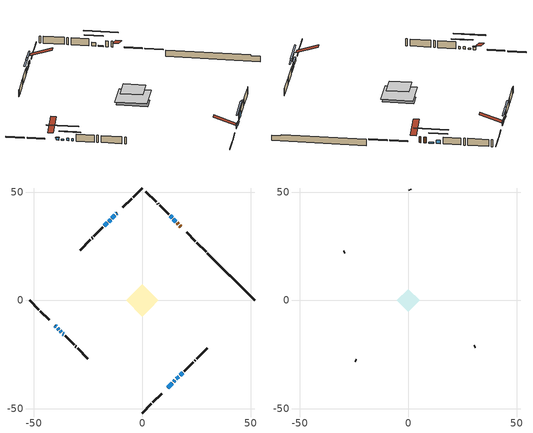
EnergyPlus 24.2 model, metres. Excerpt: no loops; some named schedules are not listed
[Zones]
conditioned space
 floor adiabatic (AdiabaticFloorConstruction): -7.49,0 0,7.49 7.49,0 0,-7.49 z0.51
 floor foundation (Slab1 construction): -5.46,1.94 -1.94,5.46 5.46,-1.94 1.94,-5.46 z-1.76
 wall outside (RimJoist1 construction): 0,-51.93 4.23,-47.7 / -51.93,0 -47.7,-4.23 / 0,51.93 -4.23,47.7 / 29.43,22.5 25.2,26.73 z0.51:0.81
 wall outside (RimJoist2 construction): 4.89,-47.04 8.98,-42.94 / -47.04,-4.89 -42.94,-8.98 / -4.89,47.04 -8.98,42.94 / 24.54,27.38 20.45,31.48 z0.51:0.81
 wall outside (AdiabaticWallConstruction 1): 17.77,34.15 17.38,34.55 / 16.72,35.2 16.14,35.79 z0.51:2.54
 wall outside (AdiabaticWallConstruction): -11.65,40.27 -11.98,39.95 / 13.75,38.18 12.88,39.04 z0.51:1.73; 11.65,-40.27 13.85,-38.08 z0.51:1.5; -40.27,-11.65 -39.71,-12.21 / -37.86,-14.06 -37.31,-14.62 / -36.65,-15.27 -36.29,-15.64 z0.51:1.33; 15.48,36.44 14.4,37.52 z0.51:0.84; 14.5,-37.43 15.04,-36.89 / -39.06,-12.87 -38.52,-13.41 z0.51:0.87; -12.63,39.29 -13.97,37.96 / -16.14,35.79 -17.47,34.46 z0.51:2.06; -14.62,37.31 -15.49,36.44 z0.51:1.1; 15.7,-36.23 16.77,-35.15 z0.51:2.64; 17.43,-34.5 18.65,-33.27 z0.51:2.47
 wall outside (Wall1 construction): 19.31,-32.62 23.48,-28.45 / -35.63,-16.29 -31.47,-20.46 / -18.13,33.8 -22.29,29.63 / 12.23,39.7 8.06,43.87 z0.51:2.95
 wall outside (Wall2 construction): 24.13,-27.79 24.44,-27.48 / -30.81,-21.12 -30.5,-21.43 / -22.95,28.98 -23.26,28.67 / 7.4,44.52 7.09,44.83 z0.51:2.95
 wall outside (Wall3 construction): 25.1,-26.83 29.89,-22.03 / -29.84,-22.08 -25.05,-26.88 / -23.92,28.01 -28.71,23.22 / 6.44,45.49 1.64,50.28 z0.51:2.95
 wall foundation (FoundationWall1 construction): 30.09,21.84,-1.76 30.09,21.84,0.51 49.74,2.18,0.51 49.74,2.18,0.17 51.93,0,0.17 51.93,0,-1.76
 window (WindowConstruction 10): -11.66,40.27 -11.98,39.95 z0.51:1.73
 window (WindowConstruction 8): 11.66,-40.27 13.84,-38.08 z0.51:1.5
 window (WindowConstruction 9): -40.27,-11.66 -39.72,-12.21 z0.51:1.32
 window (WindowConstruction 11): 15.48,36.45 14.4,37.52 z0.51:0.84
 window (WindowConstruction 12): 14.5,-37.42 15.04,-36.89 z0.51:0.87
 window (WindowConstruction 13): -39.06,-12.87 -38.52,-13.41 z0.51:0.87
 window (WindowConstruction): 13.75,38.18 12.88,39.04 z0.51:1.73
 window (WindowConstruction 1): -12.64,39.29 -13.97,37.96 z0.51:2.06
 window (WindowConstruction 2): -14.62,37.3 -15.48,36.44 z0.51:1.1
 window (WindowConstruction 3): 15.7,-36.23 16.77,-35.15 z0.51:2.64
 window (WindowConstruction 4): 17.43,-34.5 18.65,-33.27 z0.51:2.47
 window (WindowConstruction 5): -37.86,-14.06 -37.31,-14.62 z0.51:1.32
 window (WindowConstruction 6): -36.65,-15.28 -36.29,-15.64 z0.51:1.32
 window (WindowConstruction 7): -16.14,35.79 -17.47,34.46 z0.51:2.06
 door (Door): 17.77,34.15 17.38,34.55 z0.51:2.54
 door (Door 1): 16.72,35.2 16.14,35.79 z0.51:2.54
 ceiling adiabatic (AdiabaticFloorConstruction): 0,-7.49 7.49,0 0,7.49 -7.49,0 z0.51
attic - vented
 floor to conditioned space (Floor1 construction Reversed): -5.3,0 0,5.3 5.3,0 0,-5.3 z2.95
 wall outside (Wall4 construction): 30.55,-21.38 30.88,-21.05 / -24.39,-27.53 -24.06,-27.86 / -29.37,22.56 -29.7,22.23 / 0.99,50.94 0.66,51.27 z0.51:2.95
 roof outside (Roof1 construction): 11,-40.93,2.95 5.84,-35.77,5.38 4.48,-37.13,5.38 9.64,-42.29,2.95; -40.93,-11,2.95 -35.77,-5.84,5.38 -37.13,-4.48,5.38 -42.29,-9.64,2.95; -11,40.93,2.95 -5.84,35.77,5.38 -4.48,37.13,5.38 -9.64,42.29,2.95; 18.43,33.5,2.95 13.27,28.34,5.38 14.63,26.98,5.38 19.79,32.14,2.95
shading: 13.99,-37.94 11.51,-40.41 11.8,-40.7 14.28,-38.23 z1.7; -39.57,-12.35 -40.41,-11.51 -40.7,-11.8 -39.86,-12.64 z1.52; 10.92,41.01 18.97,32.96 19.26,33.25 11.21,41.3 z5.77; 18.52,-33.4 11.02,-40.91 11.31,-41.2 18.82,-33.69 z5.8; -35.04,-16.89 -42.54,-9.38 -42.83,-9.67 -35.33,-17.18 z5.8; 11.13,40.8 15.5,36.43 15.79,36.72 11.42,41.09 z4.21; -15.72,36.21 -10.88,41.05 -11.17,41.34 -16.01,36.5 z4.54; -15.63,36.3 -14.48,37.45 -14.77,37.74 -15.92,36.59 z1.3; 18.53,-33.4 13.94,-37.98 14.23,-38.28 18.82,-33.69 z5.12; 20.41,-31.52 15.68,-36.25 15.97,-36.54 20.7,-31.81 z4.95; -35.55,-16.37 -39.62,-12.31 -39.91,-12.6 -35.84,-16.66 z3.8; -34.54,-17.39 -38.4,-13.52 -38.7,-13.81 -34.83,-17.68 z3.8; -19.22,32.7 -14.39,37.54 -14.68,37.83 -19.52,32.99 z4.54
[Building]
Building 1: Terrain=Suburbs
[Site:Location]
Erieau AUT_ON: Latitude {deg}=42.25; Longitude {deg}=-81.9; Time Zone {hr}=-5; Elevation {m}=178; Keep Site Location Information=Yes
[Site:GroundTemperature:Shallow]
5.2292, 3.30147, 3.1471, 4.0619, 7.73432, 11.3896, 14.5586, 16.5661, 16.7366, 15.1039, 12.0157, 8.47254
[Site:WaterMainsTemperature]
Calculation Method=Schedule; Temperature Schedule=mains temperature schedule
[Material] Roughness=Rough; Thermal Absorptance=0.9
Name | Thickness {m} | Conductivity {W/m-K} | Density {kg/m3} | Specific Heat {J/kg-K} | Solar Absorptance | Visible Absorptance
asphalt or fiberglass shingles | 0.00635 | 0.162714 | 1121.4 | 1465.45 | 0.4 | 0.4
ceiling loosefill ins | 0.0846667 | 0.0480833 | 16.02 | 1046.75 | 0.7 | 0.7
ceiling stud and cavity | 0.1397 | 0.672331 | 65.682 | 1177.47 | 0.7 | 0.7
concrete 4.0 in. | 0.1016 | 1.803125 | 2242.8 | 837.4 | 0.7 | 0.7
concrete 8.0 in. | 0.2032 | 1.803125 | 2242.8 | 837.4 | 0.7 | 0.7
door material | 0.04445 | 0.053851 | 512.64 | 1214.23 | 0.7 | 0.7
exterior vertical ins | 0.0457286 | 0.029427 | 32.04 | 1214.23 | 0.7 | 0.7
floor covering | 0.0127 | 0.0433444 | 54.468 | 1339.84 | 0.6 | 0.6
floor rigid ins; wall rigid ins | 0.512978 | 0.029427 | 32.04 | 1214.23 | 0.7 | 0.7
floor stud and cavity | 0.1397 | 1.75129 | 37.0049 | 1207.88 | 0.7 | 0.7
furniture material conditioned space 1 | 0.1524 | 0.115458 | 640.8 | 1214.23 | 0.6 | 0.6
gypsum board | 0.0127 | 0.160291 | 801 | 837.4 | 0.6 | 0.6
gypsum board 1 | 0.0127 | 0.160291 | 801 | 837.4 | 0.7 | 0.7
osb sheathing 0.5 in. | 0.0127 | 0.115458 | 512.64 | 1214.23 | 0.7 | 0.7
osb sheathing 0.75 in. | 0.01905 | 0.115458 | 512.64 | 1214.23 | 0.7 | 0.7
osb sheathing 2.0 in. | 0.0508 | 0.115458 | 512.64 | 1214.23 | 0.7 | 0.7
rim joist rigid ins | 0.051816 | 0.029427 | 32.04 | 1214.23 | 0.7 | 0.7
rim joist stud and cavity | 0.0508 | 0.0296634 | 125.044 | 1163.47 | 0.6 | 0.6
rim joist stud and cavity 1 | 0.0508 | 0.0352871 | 125.044 | 1163.47 | 0.6 | 0.6
slab rigid ins | 0.00025908 | 0.029427 | 32.04 | 1214.23 | 0.7 | 0.7
wall stud and cavity | 0.1397 | 0.0823866 | 139.0536 | 1170.24 | 0.7 | 0.7
wall stud and cavity 1 | 0.1397 | 0.135854 | 139.0536 | 1170.24 | 0.7 | 0.7
wall stud and cavity 2 | 0.1397 | 0.0945631 | 139.0536 | 1170.24 | 0.7 | 0.7
wall stud and cavity 3 | 0.0889 | 6.1454 | 50.32683 | 1063.81 | 0.6 | 0.6
wall stud and cavity 4 | 0.0889 | 0.380278 | 52.3479 | 1209.89 | 0.7 | 0.7
wall stud and cavity 5 | 0.0889 | 0.391764 | 83.0341 | 1211.67 | 0.7 | 0.7
wood siding | 0.0254 | 0.102417 | 544.68 | 1172.36 | 0.4 | 0.4
wood siding 1 | 0.00254 | 0.102417 | 544.68 | 1172.36 | 0.4 | 0.4
wood siding 2; wood siding 3; wood siding 4 | 0.0254 | 0.102417 | 544.68 | 1172.36 | 0.7 | 0.7
[WindowMaterial:SimpleGlazingSystem]
Name | U-Factor {W/m2-K} | Solar Heat Gain Coefficient
WindowMaterial | 2.438701 | 0.62
WindowMaterial 1 | 2.38135 | 0.65
WindowMaterial 10 | 2.72714 | 0.49
WindowMaterial 11 | 2.70443 | 0.5
WindowMaterial 2 | 2.54602 | 0.58
WindowMaterial 3 | 2.98152 | 0.58
WindowMaterial 4 | 2.37 | 0.65
WindowMaterial 5 | 2.96619 | 0.62
WindowMaterial 6 | 3.00026 | 0.58
WindowMaterial 7 | 2.44211 | 0.62
WindowMaterial 8 | 2.53579 | 0.58
WindowMaterial 9 | 2.56248 | 0.57
[Construction]
AdiabaticFloorConstruction: floor stud and cavity, floor rigid ins, osb sheathing 0.75 in., floor covering
AdiabaticWallConstruction: wood siding 3, wall rigid ins, wall stud and cavity 4, gypsum board
AdiabaticWallConstruction 1: wood siding 4, wall rigid ins, wall stud and cavity 4, gypsum board
Door; Door 1: door material
Floor1 construction Reversed: gypsum board, ceiling stud and cavity, ceiling loosefill ins
FoundationWall1 construction: concrete 8.0 in., gypsum board 1
furniture construction conditioned space 1: furniture material conditioned space 1
PartitionWallConstruction: gypsum board, wall stud and cavity 5, gypsum board
RimJoist1 construction: wood siding 2, osb sheathing 2.0 in., rim joist stud and cavity
RimJoist2 construction: wood siding 2, rim joist rigid ins, osb sheathing 2.0 in., rim joist stud and cavity 1
Roof1 construction: asphalt or fiberglass shingles
Slab1 construction: slab rigid ins, concrete 4.0 in.
Wall1 construction: wood siding, osb sheathing 0.5 in., wall stud and cavity, gypsum board
Wall2 construction: wood siding, osb sheathing 0.5 in., wall stud and cavity 1, gypsum board
Wall3 construction: wood siding, osb sheathing 0.5 in., wall stud and cavity 2, gypsum board
Wall4 construction: wood siding 1, wall stud and cavity 3
WindowConstruction: WindowMaterial
WindowConstruction 1; WindowConstruction 7: WindowMaterial 1
WindowConstruction 10: WindowMaterial 9
WindowConstruction 11: WindowMaterial 10
WindowConstruction 12; WindowConstruction 13: WindowMaterial 11
WindowConstruction 2: WindowMaterial 2
WindowConstruction 3: WindowMaterial 3
WindowConstruction 4: WindowMaterial 4
WindowConstruction 5: WindowMaterial 5
WindowConstruction 6: WindowMaterial 6
WindowConstruction 8: WindowMaterial 7
WindowConstruction 9: WindowMaterial 8
[Zone] Multiplier=1; Part of Total Floor Area=Yes
Name | Volume {m3}
attic - vented | 22.134
conditioned space | 408.3
[Space]
Name | Zone | Volume {m3}
attic - vented 1 | attic - vented | 22.134
conditioned space 1 | conditioned space | 408.3
[ZoneInfiltration:EffectiveLeakageArea]
infil attic - vented 1: Zone or Space=attic - vented 1; Schedule=Always On Discrete; Effective Air Leakage Area {cm2}=2691.84; Stack Coefficient=0.000338632; Wind Coefficient=1.24332e-05
[ZoneMixing]
whole house fan mix: Zone or Space=attic - vented; Schedule=Always On Continuous; Design Flow Rate Calculation Method=Flow/Zone; Design Flow Rate {m3/s}=0; Source Zone or Space=conditioned space
[SurfaceProperty:ExposedFoundationPerimeter]
Slab1: Exposed Perimeter Calculation Method=TotalExposedPerimeter; Total Exposed Perimeter {m}=30.888
[InternalMass] Zone or ZoneList=conditioned space; Space or SpaceList=conditioned space 1
Name | Construction | Surface Area {m2}
furniture mass conditioned space 1 | furniture construction conditioned space 1 | 65.72
partition wall mass | PartitionWallConstruction | 164.3
[Lights]
interior lighting: Zone or ZoneList or Space or SpaceList=conditioned space 1; Schedule=interior lighting schedule; Design Level Calculation Method=LightingLevel; Lighting Level {W}=343.2; Return Air Fraction=0; Fraction Radiant=0.6; Fraction Visible=0.2; Fraction Replaceable=1
[People]
occupants: Zone or ZoneList or Space or SpaceList=conditioned space 1; Number of People Schedule=occupants schedule; Number of People Calculation Method=People; Number of People=3; Fraction Radiant=0.314171; Sensible Heat Fraction=0.56303; Activity Level Schedule=occupants activity schedule; Carbon Dioxide Generation Rate {m3/s-W}=0; Enable ASHRAE 55 Comfort Warnings=No; Mean Radiant Temperature Calculation Type=EnclosureAveraged
[ElectricEquipment] Zone or ZoneList or Space or SpaceList=conditioned space 1; Design Level Calculation Method=EquipmentLevel
Name | Schedule | Design Level {W} | Fraction Latent | Fraction Radiant | Fraction Lost
clothes dryer | clothes dryer schedule | 140.772 | 0.015 | 0.081 | 0.85
clothes washer | clothes washer schedule | 32.1985 | 0.03 | 0.162 | 0.7
cooking range | cooking range schedule | 215.147 | 0.08 | 0.432 | 0.2
dishwasher | dishwasher schedule | 66.8632 | 0.3 | 0.18 | 0.4
fridge | fridge schedule | 72.9452 | 0 | 0.6 | 0
mech vent bath fan 0 | mech vent bath fan 0 schedule | 50.2 | 0 | 0 | 1
mech vent bath fan 1 | mech vent bath fan 1 schedule | 50.2 | 0 | 0 | 1
mech vent house fan | mech vent house fan schedule | 0 | 0 | 0 | 1
mech vent house fan cfis | mech vent house fan cfis schedule | 0 | 0 | 0 | 0
mech vent range fan 0 | mech vent range fan 0 schedule | 57 | 0 | 0 | 1
misc plug loads | misc plug loads schedule | 494.7 | 0.045 | 0.513 | 0.1
whole house fan | Always On Discrete | 0 | 0 | 0 | 1
[OtherEquipment] Zone or ZoneList or Space or SpaceList=conditioned space 1; Design Level Calculation Method=EquipmentLevel
Name | Fuel Type | Schedule | Design Level {W} | Fraction Latent | Fraction Radiant | Fraction Lost
clothes dryer 1 | Electricity | clothes dryer schedule | 0 | 0.015 | 0.081 | 0.85
cooking range 1 | Electricity | cooking range schedule | 0 | 0.08 | 0.432 | 0.2
general water use latent | None | general water use schedule | 62.594 | 1 | 0 | 0
general water use sensible | None | general water use schedule | -61.6891 | 0 | 0.6 | 0
mech vent house fan latent load | None | Always On Discrete | 0 | 1 | 0 | 0
mech vent house fan sensible load | None | Always On Discrete | 0 | 0 | 0 | 0
water heater energy adjustment1 | NaturalGas | Always On Discrete | 0.01 | 0 | 0 | 1
[ZoneInfiltration:DesignFlowRate] Zone or ZoneList or Space or SpaceList=conditioned space 1; Schedule=Always On Discrete; Design Flow Rate Calculation Method=Flow/Zone; Design Flow Rate {m3/s}=0
infil flow; natural vent flow; whole house fan flow
[Foundation:Kiva]
Foundation Kiva 1: Initial Indoor Air Temperature {C}=18; Wall Height Above Grade {m}=0.509991; Wall Depth Below Slab {m}=0.2032; Custom Block Material Name 1=exterior vertical ins; Custom Block Depth 1 {m}=2.269998; Custom Block X Position 1 {m}=0.2159; Custom Block Z Position 1 {m}=0
[Foundation:Kiva:Settings]
Soil Conductivity {W/m-K}=0.849921; Soil Density {kg/m3}=1842.3; Soil Specific Heat {J/kg-K}=418.7; Ground Solar Absorptivity=0.9; Ground Thermal Absorptivity=0.9; Ground Surface Roughness {m}=0.03; Far-Field Width {m}=40; Deep-Ground Boundary Condition=ZeroFlux; Deep-Ground Depth {m}=40; Minimum Cell Dimension {m}=0.2; Maximum Cell Growth Coefficient=3; Simulation Timestep=Timestep
[Exterior:Lights]
exterior lighting: Schedule=exterior lighting schedule; Design Level {W}=75.6
[Schedule:Constant]
Name | Hourly Value
Always On Continuous; mech vent house fan schedule; mech vent house fan cfis schedule; Always On Discrete | 1
occupants activity schedule | 117.228
fridge schedule | 0
[Schedule:Week:Daily]
interior lighting schedule Week Rule - Jan1-Jan27: interior lighting schedule day, interior lighting schedule day, interior lighting schedule day, interior lighting schedule day, interior lighting schedule day, interior lighting schedule day, interior lighting schedule day, interior lighting schedule default day, interior lighting schedule default day, interior lighting schedule default day, interior lighting schedule default day, interior lighting schedule default day
interior lighting schedule Week Rule - Jan28-Feb3: interior lighting schedule day, interior lighting schedule day, interior lighting schedule day, interior lighting schedule day, interior lighting schedule day 1, interior lighting schedule day 1, interior lighting schedule day 1, interior lighting schedule default day, interior lighting schedule default day, interior lighting schedule default day, interior lighting schedule default day, interior lighting schedule default day
interior lighting schedule Week Rule - Feb4-Feb24: interior lighting schedule day 1, interior lighting schedule day 1, interior lighting schedule day 1, interior lighting schedule day 1, interior lighting schedule day 1, interior lighting schedule day 1, interior lighting schedule day 1, interior lighting schedule default day, interior lighting schedule default day, interior lighting schedule default day, interior lighting schedule default day, interior lighting schedule default day
interior lighting schedule Week Rule - Feb25-Mar3: interior lighting schedule day 1, interior lighting schedule day 1, interior lighting schedule day 1, interior lighting schedule day 1, interior lighting schedule day 2, interior lighting schedule day 2, interior lighting schedule day 2, interior lighting schedule default day, interior lighting schedule default day, interior lighting schedule default day, interior lighting schedule default day, interior lighting schedule default day
interior lighting schedule Week Rule - Mar4-Mar31: interior lighting schedule day 2, interior lighting schedule day 2, interior lighting schedule day 2, interior lighting schedule day 2, interior lighting schedule day 2, interior lighting schedule day 2, interior lighting schedule day 2, interior lighting schedule default day, interior lighting schedule default day, interior lighting schedule default day, interior lighting schedule default day, interior lighting schedule default day
interior lighting schedule Week Rule - Apr1-Apr28: interior lighting schedule day 3, interior lighting schedule day 3, interior lighting schedule day 3, interior lighting schedule day 3, interior lighting schedule day 3, interior lighting schedule day 3, interior lighting schedule day 3, interior lighting schedule default day, interior lighting schedule default day, interior lighting schedule default day, interior lighting schedule default day, interior lighting schedule default day
interior lighting schedule Week Rule - Apr29-May5: interior lighting schedule day 3, interior lighting schedule day 3, interior lighting schedule day 4, interior lighting schedule day 4, interior lighting schedule day 4, interior lighting schedule day 4, interior lighting schedule day 4, interior lighting schedule default day, interior lighting schedule default day, interior lighting schedule default day, interior lighting schedule default day, interior lighting schedule default day
interior lighting schedule Week Rule - May6-May26: interior lighting schedule day 4, interior lighting schedule day 4, interior lighting schedule day 4, interior lighting schedule day 4, interior lighting schedule day 4, interior lighting schedule day 4, interior lighting schedule day 4, interior lighting schedule default day, interior lighting schedule default day, interior lighting schedule default day, interior lighting schedule default day, interior lighting schedule default day
interior lighting schedule Week Rule - May27-Jun2: interior lighting schedule day 4, interior lighting schedule day 4, interior lighting schedule day 4, interior lighting schedule day 4, interior lighting schedule day 4, interior lighting schedule day 5, interior lighting schedule day 5, interior lighting schedule default day, interior lighting schedule default day, interior lighting schedule default day, interior lighting schedule default day, interior lighting schedule default day
interior lighting schedule Week Rule - Jun3-Jun30: interior lighting schedule day 5, interior lighting schedule day 5, interior lighting schedule day 5, interior lighting schedule day 5, interior lighting schedule day 5, interior lighting schedule day 5, interior lighting schedule day 5, interior lighting schedule default day, interior lighting schedule default day, interior lighting schedule default day, interior lighting schedule default day, interior lighting schedule default day
interior lighting schedule Week Rule - Jul1-Jul28: interior lighting schedule day 6, interior lighting schedule day 6, interior lighting schedule day 6, interior lighting schedule day 6, interior lighting schedule day 6, interior lighting schedule day 6, interior lighting schedule day 6, interior lighting schedule default day, interior lighting schedule default day, interior lighting schedule default day, interior lighting schedule default day, interior lighting schedule default day
interior lighting schedule Week Rule - Jul29-Aug4: interior lighting schedule day 6, interior lighting schedule day 6, interior lighting schedule day 6, interior lighting schedule day 7, interior lighting schedule day 7, interior lighting schedule day 7, interior lighting schedule day 7, interior lighting schedule default day, interior lighting schedule default day, interior lighting schedule default day, interior lighting schedule default day, interior lighting schedule default day
interior lighting schedule Week Rule - Aug5-Aug25: interior lighting schedule day 7, interior lighting schedule day 7, interior lighting schedule day 7, interior lighting schedule day 7, interior lighting schedule day 7, interior lighting schedule day 7, interior lighting schedule day 7, interior lighting schedule default day, interior lighting schedule default day, interior lighting schedule default day, interior lighting schedule default day, interior lighting schedule default day
interior lighting schedule Week Rule - Aug26-Sep1: interior lighting schedule day 7, interior lighting schedule day 7, interior lighting schedule day 7, interior lighting schedule day 7, interior lighting schedule day 7, interior lighting schedule day 7, interior lighting schedule day 8, interior lighting schedule default day, interior lighting schedule default day, interior lighting schedule default day, interior lighting schedule default day, interior lighting schedule default day
interior lighting schedule Week Rule - Sep2-Sep29: interior lighting schedule day 8, interior lighting schedule day 8, interior lighting schedule day 8, interior lighting schedule day 8, interior lighting schedule day 8, interior lighting schedule day 8, interior lighting schedule day 8, interior lighting schedule default day, interior lighting schedule default day, interior lighting schedule default day, interior lighting schedule default day, interior lighting schedule default day
interior lighting schedule Week Rule - Sep30-Oct6: interior lighting schedule day 8, interior lighting schedule day 9, interior lighting schedule day 9, interior lighting schedule day 9, interior lighting schedule day 9, interior lighting schedule day 9, interior lighting schedule day 9, interior lighting schedule default day, interior lighting schedule default day, interior lighting schedule default day, interior lighting schedule default day, interior lighting schedule default day
interior lighting schedule Week Rule - Oct7-Oct27: interior lighting schedule day 9, interior lighting schedule day 9, interior lighting schedule day 9, interior lighting schedule day 9, interior lighting schedule day 9, interior lighting schedule day 9, interior lighting schedule day 9, interior lighting schedule default day, interior lighting schedule default day, interior lighting schedule default day, interior lighting schedule default day, interior lighting schedule default day
interior lighting schedule Week Rule - Oct28-Nov3: interior lighting schedule day 9, interior lighting schedule day 9, interior lighting schedule day 9, interior lighting schedule day 9, interior lighting schedule day 10, interior lighting schedule day 10, interior lighting schedule day 10, interior lighting schedule default day, interior lighting schedule default day, interior lighting schedule default day, interior lighting schedule default day, interior lighting schedule default day
interior lighting schedule Week Rule - Nov4-Nov24: interior lighting schedule day 10, interior lighting schedule day 10, interior lighting schedule day 10, interior lighting schedule day 10, interior lighting schedule day 10, interior lighting schedule day 10, interior lighting schedule day 10, interior lighting schedule default day, interior lighting schedule default day, interior lighting schedule default day, interior lighting schedule default day, interior lighting schedule default day
interior lighting schedule Week Rule - Nov25-Dec1: interior lighting schedule day 10, interior lighting schedule day 10, interior lighting schedule day 10, interior lighting schedule day 10, interior lighting schedule day 10, interior lighting schedule day 10, interior lighting schedule day 11, interior lighting schedule default day, interior lighting schedule default day, interior lighting schedule default day, interior lighting schedule default day, interior lighting schedule default day
interior lighting schedule Week Rule - Dec2-Dec31: interior lighting schedule day 11, interior lighting schedule day 11, interior lighting schedule day 11, interior lighting schedule day 11, interior lighting schedule day 11, interior lighting schedule day 11, interior lighting schedule day 11, interior lighting schedule default day, interior lighting schedule default day, interior lighting schedule default day, interior lighting schedule default day, interior lighting schedule default day
occupants schedule Week Rule - Jan1-Dec31: occupants schedule day, occupants schedule day, occupants schedule day, occupants schedule day, occupants schedule day, occupants schedule day, occupants schedule day, occupants schedule default day, occupants schedule default day, occupants schedule default day, occupants schedule default day, occupants schedule default day
clothes dryer schedule Week Rule - Jan1-Dec31: clothes dryer schedule day, clothes dryer schedule day, clothes dryer schedule day, clothes dryer schedule day, clothes dryer schedule day, clothes dryer schedule day, clothes dryer schedule day, clothes dryer schedule default day, clothes dryer schedule default day, clothes dryer schedule default day, clothes dryer schedule default day, clothes dryer schedule default day
clothes washer schedule Week Rule - Jan1-Dec31: clothes washer schedule day, clothes washer schedule day, clothes washer schedule day, clothes washer schedule day, clothes washer schedule day, clothes washer schedule day, clothes washer schedule day, clothes washer schedule default day, clothes washer schedule default day, clothes washer schedule default day, clothes washer schedule default day, clothes washer schedule default day
cooking range schedule Week Rule - Jan1-Dec31: cooking range schedule day, cooking range schedule day, cooking range schedule day, cooking range schedule day, cooking range schedule day, cooking range schedule day, cooking range schedule day, cooking range schedule default day, cooking range schedule default day, cooking range schedule default day, cooking range schedule default day, cooking range schedule default day
dishwasher schedule Week Rule - Jan1-Dec31: dishwasher schedule day, dishwasher schedule day, dishwasher schedule day, dishwasher schedule day, dishwasher schedule day, dishwasher schedule day, dishwasher schedule day, dishwasher schedule default day, dishwasher schedule default day, dishwasher schedule default day, dishwasher schedule default day, dishwasher schedule default day
mech vent bath fan 0 schedule Week Rule - Jan1-Dec31: mech vent bath fan 0 schedule day, mech vent bath fan 0 schedule day, mech vent bath fan 0 schedule day, mech vent bath fan 0 schedule day, mech vent bath fan 0 schedule day, mech vent bath fan 0 schedule day, mech vent bath fan 0 schedule day, mech vent bath fan 0 schedule default day, mech vent bath fan 0 schedule default day, mech vent bath fan 0 schedule default day, mech vent bath fan 0 schedule default day, mech vent bath fan 0 schedule default day
mech vent bath fan 1 schedule Week Rule - Jan1-Dec31: mech vent bath fan 1 schedule day, mech vent bath fan 1 schedule day, mech vent bath fan 1 schedule day, mech vent bath fan 1 schedule day, mech vent bath fan 1 schedule day, mech vent bath fan 1 schedule day, mech vent bath fan 1 schedule day, mech vent bath fan 1 schedule default day, mech vent bath fan 1 schedule default day, mech vent bath fan 1 schedule default day, mech vent bath fan 1 schedule default day, mech vent bath fan 1 schedule default day
mech vent range fan 0 schedule Week Rule - Jan1-Dec31: mech vent range fan 0 schedule day, mech vent range fan 0 schedule day, mech vent range fan 0 schedule day, mech vent range fan 0 schedule day, mech vent range fan 0 schedule day, mech vent range fan 0 schedule day, mech vent range fan 0 schedule day, mech vent range fan 0 schedule default day, mech vent range fan 0 schedule default day, mech vent range fan 0 schedule default day, mech vent range fan 0 schedule default day, mech vent range fan 0 schedule default day
misc plug loads schedule Week Rule - Jan1-Dec31: misc plug loads schedule day, misc plug loads schedule day, misc plug loads schedule day, misc plug loads schedule day, misc plug loads schedule day, misc plug loads schedule day, misc plug loads schedule day, misc plug loads schedule default day, misc plug loads schedule default day, misc plug loads schedule default day, misc plug loads schedule default day, misc plug loads schedule default day
general water use schedule Week Rule - Jan1-Dec31: general water use schedule day, general water use schedule day, general water use schedule day, general water use schedule day, general water use schedule day, general water use schedule day, general water use schedule day, general water use schedule default day, general water use schedule default day, general water use schedule default day, general water use schedule default day, general water use schedule default day
exterior lighting schedule Week Rule - Jan1-Jan27: exterior lighting schedule day, exterior lighting schedule day, exterior lighting schedule day, exterior lighting schedule day, exterior lighting schedule day, exterior lighting schedule day, exterior lighting schedule day, exterior lighting schedule default day, exterior lighting schedule default day, exterior lighting schedule default day, exterior lighting schedule default day, exterior lighting schedule default day
exterior lighting schedule Week Rule - Jan28-Feb3: exterior lighting schedule day, exterior lighting schedule day, exterior lighting schedule day, exterior lighting schedule day, exterior lighting schedule day 1, exterior lighting schedule day 1, exterior lighting schedule day 1, exterior lighting schedule default day, exterior lighting schedule default day, exterior lighting schedule default day, exterior lighting schedule default day, exterior lighting schedule default day
exterior lighting schedule Week Rule - Feb4-Feb24: exterior lighting schedule day 1, exterior lighting schedule day 1, exterior lighting schedule day 1, exterior lighting schedule day 1, exterior lighting schedule day 1, exterior lighting schedule day 1, exterior lighting schedule day 1, exterior lighting schedule default day, exterior lighting schedule default day, exterior lighting schedule default day, exterior lighting schedule default day, exterior lighting schedule default day
exterior lighting schedule Week Rule - Feb25-Mar3: exterior lighting schedule day 1, exterior lighting schedule day 1, exterior lighting schedule day 1, exterior lighting schedule day 1, exterior lighting schedule day 2, exterior lighting schedule day 2, exterior lighting schedule day 2, exterior lighting schedule default day, exterior lighting schedule default day, exterior lighting schedule default day, exterior lighting schedule default day, exterior lighting schedule default day
exterior lighting schedule Week Rule - Mar4-Mar31: exterior lighting schedule day 2, exterior lighting schedule day 2, exterior lighting schedule day 2, exterior lighting schedule day 2, exterior lighting schedule day 2, exterior lighting schedule day 2, exterior lighting schedule day 2, exterior lighting schedule default day, exterior lighting schedule default day, exterior lighting schedule default day, exterior lighting schedule default day, exterior lighting schedule default day
exterior lighting schedule Week Rule - Apr1-Apr28: exterior lighting schedule day 3, exterior lighting schedule day 3, exterior lighting schedule day 3, exterior lighting schedule day 3, exterior lighting schedule day 3, exterior lighting schedule day 3, exterior lighting schedule day 3, exterior lighting schedule default day, exterior lighting schedule default day, exterior lighting schedule default day, exterior lighting schedule default day, exterior lighting schedule default day
exterior lighting schedule Week Rule - Apr29-May5: exterior lighting schedule day 3, exterior lighting schedule day 3, exterior lighting schedule day 4, exterior lighting schedule day 4, exterior lighting schedule day 4, exterior lighting schedule day 4, exterior lighting schedule day 4, exterior lighting schedule default day, exterior lighting schedule default day, exterior lighting schedule default day, exterior lighting schedule default day, exterior lighting schedule default day
exterior lighting schedule Week Rule - May6-May26: exterior lighting schedule day 4, exterior lighting schedule day 4, exterior lighting schedule day 4, exterior lighting schedule day 4, exterior lighting schedule day 4, exterior lighting schedule day 4, exterior lighting schedule day 4, exterior lighting schedule default day, exterior lighting schedule default day, exterior lighting schedule default day, exterior lighting schedule default day, exterior lighting schedule default day
exterior lighting schedule Week Rule - May27-Jun2: exterior lighting schedule day 4, exterior lighting schedule day 4, exterior lighting schedule day 4, exterior lighting schedule day 4, exterior lighting schedule day 4, exterior lighting schedule day 5, exterior lighting schedule day 5, exterior lighting schedule default day, exterior lighting schedule default day, exterior lighting schedule default day, exterior lighting schedule default day, exterior lighting schedule default day
exterior lighting schedule Week Rule - Jun3-Jun30: exterior lighting schedule day 5, exterior lighting schedule day 5, exterior lighting schedule day 5, exterior lighting schedule day 5, exterior lighting schedule day 5, exterior lighting schedule day 5, exterior lighting schedule day 5, exterior lighting schedule default day, exterior lighting schedule default day, exterior lighting schedule default day, exterior lighting schedule default day, exterior lighting schedule default day
exterior lighting schedule Week Rule - Jul1-Jul28: exterior lighting schedule day 6, exterior lighting schedule day 6, exterior lighting schedule day 6, exterior lighting schedule day 6, exterior lighting schedule day 6, exterior lighting schedule day 6, exterior lighting schedule day 6, exterior lighting schedule default day, exterior lighting schedule default day, exterior lighting schedule default day, exterior lighting schedule default day, exterior lighting schedule default day
exterior lighting schedule Week Rule - Jul29-Aug4: exterior lighting schedule day 6, exterior lighting schedule day 6, exterior lighting schedule day 6, exterior lighting schedule day 7, exterior lighting schedule day 7, exterior lighting schedule day 7, exterior lighting schedule day 7, exterior lighting schedule default day, exterior lighting schedule default day, exterior lighting schedule default day, exterior lighting schedule default day, exterior lighting schedule default day
exterior lighting schedule Week Rule - Aug5-Aug25: exterior lighting schedule day 7, exterior lighting schedule day 7, exterior lighting schedule day 7, exterior lighting schedule day 7, exterior lighting schedule day 7, exterior lighting schedule day 7, exterior lighting schedule day 7, exterior lighting schedule default day, exterior lighting schedule default day, exterior lighting schedule default day, exterior lighting schedule default day, exterior lighting schedule default day
exterior lighting schedule Week Rule - Aug26-Sep1: exterior lighting schedule day 7, exterior lighting schedule day 7, exterior lighting schedule day 7, exterior lighting schedule day 7, exterior lighting schedule day 7, exterior lighting schedule day 7, exterior lighting schedule day 8, exterior lighting schedule default day, exterior lighting schedule default day, exterior lighting schedule default day, exterior lighting schedule default day, exterior lighting schedule default day
[Schedule:Year]
interior lighting schedule: interior lighting schedule Week Rule - Jan1-Jan27, 1, 1, 1, 27, interior lighting schedule Week Rule - Jan28-Feb3, 1, 28, 2, 3, interior lighting schedule Week Rule - Feb4-Feb24, 2, 4, 2, 24, interior lighting schedule Week Rule - Feb25-Mar3, 2, 25, 3, 3, interior lighting schedule Week Rule - Mar4-Mar31, 3, 4, 3, 31, interior lighting schedule Week Rule - Apr1-Apr28, 4, 1, 4, 28, interior lighting schedule Week Rule - Apr29-May5, 4, 29, 5, 5, interior lighting schedule Week Rule - May6-May26, 5, 6, 5, 26, interior lighting schedule Week Rule - May27-Jun2, 5, 27, 6, 2, interior lighting schedule Week Rule - Jun3-Jun30, 6, 3, 6, 30, interior lighting schedule Week Rule - Jul1-Jul28, 7, 1, 7, 28, interior lighting schedule Week Rule - Jul29-Aug4, 7, 29, 8, 4, interior lighting schedule Week Rule - Aug5-Aug25, 8, 5, 8, 25, interior lighting schedule Week Rule - Aug26-Sep1, 8, 26, 9, 1, interior lighting schedule Week Rule - Sep2-Sep29, 9, 2, 9, 29, interior lighting schedule Week Rule - Sep30-Oct6, 9, 30, 10, 6, interior lighting schedule Week Rule - Oct7-Oct27, 10, 7, 10, 27, interior lighting schedule Week Rule - Oct28-Nov3, 10, 28, 11, 3, interior lighting schedule Week Rule - Nov4-Nov24, 11, 4, 11, 24, interior lighting schedule Week Rule - Nov25-Dec1, 11, 25, 12, 1, interior lighting schedule Week Rule - Dec2-Dec31, 12, 2, 12, 31
occupants schedule: occupants schedule Week Rule - Jan1-Dec31, 1, 1, 12, 31
clothes dryer schedule: clothes dryer schedule Week Rule - Jan1-Dec31, 1, 1, 12, 31
clothes washer schedule: clothes washer schedule Week Rule - Jan1-Dec31, 1, 1, 12, 31
cooking range schedule: cooking range schedule Week Rule - Jan1-Dec31, 1, 1, 12, 31
dishwasher schedule: dishwasher schedule Week Rule - Jan1-Dec31, 1, 1, 12, 31
mech vent bath fan 0 schedule: mech vent bath fan 0 schedule Week Rule - Jan1-Dec31, 1, 1, 12, 31
mech vent bath fan 1 schedule: mech vent bath fan 1 schedule Week Rule - Jan1-Dec31, 1, 1, 12, 31
mech vent range fan 0 schedule: mech vent range fan 0 schedule Week Rule - Jan1-Dec31, 1, 1, 12, 31
misc plug loads schedule: misc plug loads schedule Week Rule - Jan1-Dec31, 1, 1, 12, 31
general water use schedule: general water use schedule Week Rule - Jan1-Dec31, 1, 1, 12, 31
exterior lighting schedule: exterior lighting schedule Week Rule - Jan1-Jan27, 1, 1, 1, 27, exterior lighting schedule Week Rule - Jan28-Feb3, 1, 28, 2, 3, exterior lighting schedule Week Rule - Feb4-Feb24, 2, 4, 2, 24, exterior lighting schedule Week Rule - Feb25-Mar3, 2, 25, 3, 3, exterior lighting schedule Week Rule - Mar4-Mar31, 3, 4, 3, 31, exterior lighting schedule Week Rule - Apr1-Apr28, 4, 1, 4, 28, exterior lighting schedule Week Rule - Apr29-May5, 4, 29, 5, 5, exterior lighting schedule Week Rule - May6-May26, 5, 6, 5, 26, exterior lighting schedule Week Rule - May27-Jun2, 5, 27, 6, 2, exterior lighting schedule Week Rule - Jun3-Jun30, 6, 3, 6, 30, exterior lighting schedule Week Rule - Jul1-Jul28, 7, 1, 7, 28, exterior lighting schedule Week Rule - Jul29-Aug4, 7, 29, 8, 4, exterior lighting schedule Week Rule - Aug5-Aug25, 8, 5, 8, 25, exterior lighting schedule Week Rule - Aug26-Sep1, 8, 26, 9, 1, exterior lighting schedule Week Rule - Sep2-Sep29, 9, 2, 9, 29, exterior lighting schedule Week Rule - Sep30-Oct6, 9, 30, 10, 6, exterior lighting schedule Week Rule - Oct7-Oct27, 10, 7, 10, 27, exterior lighting schedule Week Rule - Oct28-Nov3, 10, 28, 11, 3, exterior lighting schedule Week Rule - Nov4-Nov24, 11, 4, 11, 24, exterior lighting schedule Week Rule - Nov25-Dec1, 11, 25, 12, 1, exterior lighting schedule Week Rule - Dec2-Dec31, 12, 2, 12, 31
[Schedule:Compact]
mains temperature schedule: Through: 01/01, For: AllDays, Until: 24:00, 8.89333, Through: 01/02, For: AllDays, Until: 24:00, 8.82722, Through: 01/03, For: AllDays, Until: 24:00, 8.76167, Through: 01/04, For: AllDays, Until: 24:00, 8.69778, Through: 01/05, For: AllDays, Until: 24:00, 8.635, Through: 01/06, For: AllDays, Until: 24:00, 8.57333, Through: 01/07, For: AllDays, Until: 24:00, 8.51333, Through: 01/08, For: AllDays, Until: 24:00, 8.455, Through: 01/09, For: AllDays, Until: 24:00, 8.39778, Through: 01/10, For: AllDays, Until: 24:00, 8.34167, Through: 01/11, For: AllDays, Until: 24:00, 8.28722, Through: 01/12, For: AllDays, Until: 24:00, 8.23444, Through: 01/13, For: AllDays, Until: 24:00, 8.18278, Through: 01/14, For: AllDays, Until: 24:00, 8.13222, Through: 01/15, For: AllDays, Until: 24:00, 8.08389, Through: 01/16, For: AllDays, Until: 24:00, 8.03667, Through: 01/17, For: AllDays, Until: 24:00, 7.99111, Through: 01/18, For: AllDays, Until: 24:00, 7.94667, Through: 01/19, For: AllDays, Until: 24:00, 7.90389, Through: 01/20, For: AllDays, Until: 24:00, 7.86278, Through: 01/21, For: AllDays, Until: 24:00, 7.82333, Through: 01/22, For: AllDays, Until: 24:00, 7.78556, Through: 01/23, For: AllDays, Until: 24:00, 7.74889, Through: 01/24, For: AllDays, Until: 24:00, 7.71444, Through: 01/25, For: AllDays, Until: 24:00, 7.68111, Through: 01/26, For: AllDays, Until: 24:00, 7.64944, Through: 01/27, For: AllDays, Until: 24:00, 7.61944, Through: 01/28, For: AllDays, Until: 24:00, 7.59111, Through: 01/29, For: AllDays, Until: 24:00, 7.56444, Through: 01/30, For: AllDays, Until: 24:00, 7.53944, Through: 01/31, For: AllDays, Until: 24:00, 7.51611, Through: 02/01, For: AllDays, Until: 24:00, 7.49444, Through: 02/02, For: AllDays, Until: 24:00, 7.47389, Through: 02/03, For: AllDays, Until: 24:00, 7.45556, Through: 02/04, For: AllDays, Until: 24:00, 7.43889, Through: 02/05, For: AllDays, Until: 24:00, 7.42389, Through: 02/06, For: AllDays, Until: 24:00, 7.41056, Through: 02/07, For: AllDays, Until: 24:00, 7.39889, Through: 02/08, For: AllDays, Until: 24:00, 7.38833, Through: 02/09, For: AllDays, Until: 24:00, 7.38, Through: 02/10, For: AllDays, Until: 24:00, 7.37389, Through: 02/11, For: AllDays, Until: 24:00, 7.36889, Through: 02/12, For: AllDays, Until: 24:00, 7.36556, Through: 02/13, For: AllDays, Until: 24:00, 7.36389, Through: 02/14, For: AllDays, Until: 24:00, 7.36389, Through: 02/15, For: AllDays, Until: 24:00, 7.36611, Through: 02/16, For: AllDays, Until: 24:00, 7.36944, Through: 02/17, For: AllDays, Until: 24:00, 7.375, Through: 02/18, For: AllDays, Until: 24:00, 7.38167, Through: 02/19, For: AllDays, Until: 24:00, 7.39056, Through: 02/20, For: AllDays, Until: 24:00, 7.40056, Through: 02/21, For: AllDays, Until: 24:00, 7.41278, Through: 02/22, For: AllDays, Until: 24:00, 7.42667, Through: 02/23, For: AllDays, Until: 24:00, 7.44222, Through: 02/24, For: AllDays, Until: 24:00, 7.45889, Through: 02/25, For: AllDays, Until: 24:00, 7.47778, Through: 02/26, For: AllDays, Until: 24:00, 7.49833, Through: 02/27, For: AllDays, Until: 24:00, 7.52056, Through: 02/28, For: AllDays, Until: 24:00, 7.54444, Through: 03/01, For: AllDays, Until: 24:00, 7.56944, Through: 03/02, For: AllDays, Until: 24:00, 7.59667, Through: 03/03, For: AllDays, Until: 24:00, 7.62556, Through: 03/04, For: AllDays, Until: 24:00, 7.65556, Through: 03/05, For: AllDays, Until: 24:00, 7.68778, Through: 03/06, For: AllDays, Until: 24:00, 7.72111, Through: 03/07, For: AllDays, Until: 24:00, 7.75611, Through: 03/08, For: AllDays, Until: 24:00, 7.79278, Through: 03/09, For: AllDays, Until: 24:00, 7.83111, Through: 03/10, For: AllDays, Until: 24:00, 7.87111, Through: 03/11, For: AllDays, Until: 24:00, 7.91222, Through: 03/12, For: AllDays, Until: 24:00, 7.95556, Through: 03/13, For: AllDays, Until: 24:00, 8, Through: 03/14, For: AllDays, Until: 24:00, 8.04556, Through: 03/15, For: AllDays, Until: 24:00, 8.09333, Through: 03/16, For: AllDays, Until: 24:00, 8.14222, Through: 03/17, For: AllDays, Until: 24:00, 8.19278, Through: 03/18, For: AllDays, Until: 24:00, 8.24444, Through: 03/19, For: AllDays, Until: 24:00, 8.29778, Through: 03/20, For: AllDays, Until: 24:00, 8.35278, Through: 03/21, For: AllDays, Until: 24:00, 8.40889, Through: 03/22, For: AllDays, Until: 24:00, 8.46611, Through: 03/23, For: AllDays, Until: 24:00, 8.52556, Through: 03/24, For: AllDays, Until: 24:00, 8.58556, Through: 03/25, For: AllDays, Until: 24:00, 8.64722, Through: 03/26, For: AllDays, Until: 24:00, 8.71, Through: 03/27, For: AllDays, Until: 24:00, 8.77444, Through: 03/28, For: AllDays, Until: 24:00, 8.84, Through: 03/29, For: AllDays, Until: 24:00, 8.90667, Through: 03/30, For: AllDays, Until: 24:00, 8.975, Through: 03/31, For: AllDays, Until: 24:00, 9.04389, Through: 04/01, For: AllDays, Until: 24:00, 9.11444, Through: 04/02, For: AllDays, Until: 24:00, 9.18611, Through: 04/03, For: AllDays, Until: 24:00, 9.25889, Through: 04/04, For: AllDays, Until: 24:00, 9.33278, Through: 04/05, For: AllDays, Until: 24:00, 9.40833, Through: 04/06, For: AllDays, Until: 24:00, 9.48444, Through: 04/07, For: AllDays, Until: 24:00, 9.56167, Through: 04/08, For: AllDays, Until: 24:00, 9.64, Through: 04/09, For: AllDays, Until: 24:00, 9.71889, Through: 04/10, For: AllDays, Until: 24:00, 9.79944, Through: 04/11, For: AllDays, Until: 24:00, 9.88056, Through: 04/12, For: AllDays, Until: 24:00, 9.96333, Through: 04/13, For: AllDays, Until: 24:00, 10.0461, Through: 04/14, For: AllDays, Until: 24:00, 10.1306, Through: 04/15, For: AllDays, Until: 24:00, 10.2156, Through: 04/16, For: AllDays, Until: 24:00, 10.3011, Through: 04/17, For: AllDays, Until: 24:00, 10.3878, Through: 04/18, For: AllDays, Until: 24:00, 10.4756, Through: 04/19, For: AllDays, Until: 24:00, 10.5639, Through: 04/20, For: AllDays, Until: 24:00, 10.6528, Through: 04/21, For: AllDays, Until: 24:00, 10.7422, Through: 04/22, For: AllDays, Until: 24:00, 10.8328, Through: 04/23, For: AllDays, Until: 24:00, 10.9239, Through: 04/24, For: AllDays, Until: 24:00, 11.0156, Through: 04/25, For: AllDays, Until: 24:00, 11.1083, Through: 04/26, For: AllDays, Until: 24:00, 11.2011, Through: 04/27, For: AllDays, Until: 24:00, 11.295, Through: 04/28, For: AllDays, Until: 24:00, 11.3889, Through: 04/29, For: AllDays, Until: 24:00, 11.4833, Through: 04/30, For: AllDays, Until: 24:00, 11.5783, Through: 05/01, For: AllDays, Until: 24:00, 11.6739, Through: 05/02, For: AllDays, Until: 24:00, 11.77, Through: 05/03, For: AllDays, Until: 24:00, 11.8661, Through: 05/04, For: AllDays, Until: 24:00, 11.9633, Through: 05/05, For: AllDays, Until: 24:00, 12.06, Through: 05/06, For: AllDays, Until: 24:00, 12.1578, Through: 05/07, For: AllDays, Until: 24:00, 12.255, Through: 05/08, For: AllDays, Until: 24:00, 12.3533, Through: 05/09, For: AllDays, Until: 24:00, 12.4511, Through: 05/10, For: AllDays, Until: 24:00, 12.5494, Through: 05/11, For: AllDays, Until: 24:00, 12.6483, Through: 05/12, For: AllDays, Until: 24:00, 12.7467, Through: 05/13, For: AllDays, Until: 24:00, 12.8456, Through: 05/14, For: AllDays, Until: 24:00, 12.9444, Through: 05/15, For: AllDays, Until: 24:00, 13.0433, Through: 05/16, For: AllDays, Until: 24:00, 13.1422, Through: 05/17, For: AllDays, Until: 24:00, 13.2411, Through: 05/18, For: AllDays, Until: 24:00, 13.34, Through: 05/19, For: AllDays, Until: 24:00, 13.4383, Through: 05/20, For: AllDays, Until: 24:00, 13.5372, Through: 05/21, For: AllDays, Until: 24:00, 13.6356, Through: 05/22, For: AllDays, Until: 24:00, 13.7339, Through: 05/23, For: AllDays, Until: 24:00, 13.8322, Through: 05/24, For: AllDays, Until: 24:00, 13.9306, Through: 05/25, For: AllDays, Until: 24:00, 14.0283, Through: 05/26, For: AllDays, Until: 24:00, 14.1256, Through: 05/27, For: AllDays, Until: 24:00, 14.2228, Through: 05/28, For: AllDays, Until: 24:00, 14.3194, Through: 05/29, For: AllDays, Until: 24:00, 14.4161, Through: 05/30, For: AllDays, Until: 24:00, 14.5122, Through: 05/31, For: AllDays, Until: 24:00, 14.6078, Through: 06/01, For: AllDays, Until: 24:00, 14.7033, Through: 06/02, For: AllDays, Until: 24:00, 14.7978, Through: 06/03, For: AllDays, Until: 24:00, 14.8922, Through: 06/04, For: AllDays, Until: 24:00, 14.9861, Through: 06/05, For: AllDays, Until: 24:00, 15.0789, Through: 06/06, For: AllDays, Until: 24:00, 15.1717, Through: 06/07, For: AllDays, Until: 24:00, 15.2639, Through: 06/08, For: AllDays, Until: 24:00, 15.355, Through: 06/09, For: AllDays, Until: 24:00, 15.4456, Through: 06/10, For: AllDays, Until: 24:00, 15.5356, Through: 06/11, For: AllDays, Until: 24:00, 15.625, Through: 06/12, For: AllDays, Until: 24:00, 15.7139, Through: 06/13, For: AllDays, Until: 24:00, 15.8017, Through: 06/14, For: AllDays, Until: 24:00, 15.8883, Through: 06/15, For: AllDays, Until: 24:00, 15.9744, Through: 06/16, For: AllDays, Until: 24:00, 16.06, Through: 06/17, For: AllDays, Until: 24:00, 16.1444, Through: 06/18, For: AllDays, Until: 24:00, 16.2278, Through: 06/19, For: AllDays, Until: 24:00, 16.3106, Through: 06/20, For: AllDays, Until: 24:00, 16.3922, Through: 06/21, For: AllDays, Until: 24:00, 16.4728, Through: 06/22, For: AllDays, Until: 24:00, 16.5522, Through: 06/23, For: AllDays, Until: 24:00, 16.6311, Through: 06/24, For: AllDays, Until: 24:00, 16.7089, Through: 06/25, For: AllDays, Until: 24:00, 16.7856, Through: 06/26, For: AllDays, Until: 24:00, 16.8606, Through: 06/27, For: AllDays, Until: 24:00, 16.935, Through: 06/28, For: AllDays, Until: 24:00, 17.0083, Through: 06/29, For: AllDays, Until: 24:00, 17.0806, Through: 06/30, For: AllDays, Until: 24:00, 17.1511, Through: 07/01, For: AllDays, Until: 24:00, 17.2211, Through: 07/02, For: AllDays, Until: 24:00, 17.2894, Through: 07/03, For: AllDays, Until: 24:00, 17.3567, Through: 07/04, For: AllDays, Until: 24:00, 17.4228, Through: 07/05, For: AllDays, Until: 24:00, 17.4878, Through: 07/06, For: AllDays, Until: 24:00, 17.5511, Through: 07/07, For: AllDays, Until: 24:00, 17.6133, Through: 07/08, For: AllDays, Until: 24:00, 17.6739, Through: 07/09, For: AllDays, Until: 24:00, 17.7333, Through: 07/10, For: AllDays, Until: 24:00, 17.7911, Through: 07/11, For: AllDays, Until: 24:00, 17.8478, Through: 07/12, For: AllDays, Until: 24:00, 17.9033, Through: 07/13, For: AllDays, Until: 24:00, 17.9572, Through: 07/14, For: AllDays, Until: 24:00, 18.0094, Through: 07/15, For: AllDays, Until: 24:00, 18.0606, Through: 07/16, For: AllDays, Until: 24:00, 18.11, Through: 07/17, For: AllDays, Until: 24:00, 18.1578, Through: 07/18, For: AllDays, Until: 24:00, 18.2044, Through: 07/19, For: AllDays, Until: 24:00, 18.2494, Through: 07/20, For: AllDays, Until: 24:00, 18.2928, Through: 07/21, For: AllDays, Until: 24:00, 18.335, Through: 07/22, For: AllDays, Until: 24:00, 18.3756, Through: 07/23, For: AllDays, Until: 24:00, 18.4139, Through: 07/24, For: AllDays, Until: 24:00, 18.4517, Through: 07/25, For: AllDays, Until: 24:00, 18.4872, Through: 07/26, For: AllDays, Until: 24:00, 18.5211, Through: 07/27, For: AllDays, Until: 24:00, 18.5539, Through: 07/28, For: AllDays, Until: 24:00, 18.5844, Through: 07/29, For: AllDays, Until: 24:00, 18.6139, Through: 07/30, For: AllDays, Until: 24:00, 18.6417, Through: 07/31, For: AllDays, Until: 24:00, 18.6678, Through: 08/01, For: AllDays, Until: 24:00, 18.6917, Through: 08/02, For: AllDays, Until: 24:00, 18.7144, Through: 08/03, For: AllDays, Until: 24:00, 18.7356, Through: 08/04, For: AllDays, Until: 24:00, 18.755, Through: 08/05, For: AllDays, Until: 24:00, 18.7728, Through: 08/06, For: AllDays, Until: 24:00, 18.7889, Through: 08/07, For: AllDays, Until: 24:00, 18.8028, Through: 08/08, For: AllDays, Until: 24:00, 18.8156, Through: 08/09, For: AllDays, Until: 24:00, 18.8267, Through: 08/10, For: AllDays, Until: 24:00, 18.8361, Through: 08/11, For: AllDays, Until: 24:00, 18.8433, Through: 08/12, For: AllDays, Until: 24:00, 18.8494, Through: 08/13, For: AllDays, Until: 24:00, 18.8533, Through: 08/14, For: AllDays, Until: 24:00, 18.8561, Through: 08/15, For: AllDays, Until: 24:00, 18.8567, Through: 08/16, For: AllDays, Until: 24:00, 18.8561, Through: 08/17, For: AllDays, Until: 24:00, 18.8533, Through: 08/18, For: AllDays, Until: 24:00, 18.8489, Through: 08/19, For: AllDays, Until: 24:00, 18.8428, Through: 08/20, For: AllDays, Until: 24:00, 18.835, Through: 08/21, For: AllDays, Until: 24:00, 18.8256, Through: 08/22, For: AllDays, Until: 24:00, 18.8144, Through: 08/23, For: AllDays, Until: 24:00, 18.8017, Through: 08/24, For: AllDays, Until: 24:00, 18.7872, Through: 08/25, For: AllDays, Until: 24:00, 18.7711, Through: 08/26, For: AllDays, Until: 24:00, 18.7533, Through: 08/27, For: AllDays, Until: 24:00, 18.7339, Through: 08/28, For: AllDays, Until: 24:00, 18.7128, Through: 08/29, For: AllDays, Until: 24:00, 18.69, Through: 08/30, For: AllDays, Until: 24:00, 18.6656, Through: 08/31, For: AllDays, Until: 24:00, 18.6394, Through: 09/01, For: AllDays, Until: 24:00, 18.6117, Through: 09/02, For: AllDays, Until: 24:00, 18.5822, Through: 09/03, For: AllDays, Until: 24:00, 18.5511, Through: 09/04, For: AllDays, Until: 24:00, 18.5183, Through: 09/05, For: AllDays, Until: 24:00, 18.4839, Through: 09/06, For: AllDays, Until: 24:00, 18.4483, Through: 09/07, For: AllDays, Until: 24:00, 18.4111, Through: 09/08, For: AllDays, Until: 24:00, 18.3717, Through: 09/09, For: AllDays, Until: 24:00, 18.3311, Through: 09/10, For: AllDays, Until: 24:00, 18.2894, Through: 09/11, For: AllDays, Until: 24:00, 18.2456, Through: 09/12, For: AllDays, Until: 24:00, 18.2006, Through: 09/13, For: AllDays, Until: 24:00, 18.1539, Through: 09/14, For: AllDays, Until: 24:00, 18.1056, Through: 09/15, For: AllDays, Until: 24:00, 18.0561, Through: 09/16, For: AllDays, Until: 24:00, 18.005, Through: 09/17, For: AllDays, Until: 24:00, 17.9528, Through: 09/18, For: AllDays, Until: 24:00, 17.8983, Through: 09/19, For: AllDays, Until: 24:00, 17.8433, Through: 09/20, For: AllDays, Until: 24:00, 17.7867, Through: 09/21, For: AllDays, Until: 24:00, 17.7283, Through: 09/22, For: AllDays, Until: 24:00, 17.6689, Through: 09/23, For: AllDays, Until: 24:00, 17.6078, Through: 09/24, For: AllDays, Until: 24:00, 17.5456, Through: 09/25, For: AllDays, Until: 24:00, 17.4822, Through: 09/26, For: AllDays, Until: 24:00, 17.4172, Through: 09/27, For: AllDays, Until: 24:00, 17.3511, Through: 09/28, For: AllDays, Until: 24:00, 17.2839, Through: 09/29, For: AllDays, Until: 24:00, 17.215, Through: 09/30, For: AllDays, Until: 24:00, 17.1456, Through: 10/01, For: AllDays, Until: 24:00, 17.0744, Through: 10/02, For: AllDays, Until: 24:00, 17.0022, Through: 10/03, For: AllDays, Until: 24:00, 16.9289, Through: 10/04, For: AllDays, Until: 24:00, 16.8544, Through: 10/05, For: AllDays, Until: 24:00, 16.7789, Through: 10/06, For: AllDays, Until: 24:00, 16.7022, Through: 10/07, For: AllDays, Until: 24:00, 16.6244, Through: 10/08, For: AllDays, Until: 24:00, 16.5456, Through: 10/09, For: AllDays, Until: 24:00, 16.4661, Through: 10/10, For: AllDays, Until: 24:00, 16.385, Through: 10/11, For: AllDays, Until: 24:00, 16.3033, Through: 10/12, For: AllDays, Until: 24:00, 16.2206, Through: 10/13, For: AllDays, Until: 24:00, 16.1372, Through: 10/14, For: AllDays, Until: 24:00, 16.0528, Through: 10/15, For: AllDays, Until: 24:00, 15.9672, Through: 10/16, For: AllDays, Until: 24:00, 15.8811, Through: 10/17, For: AllDays, Until: 24:00, 15.7939, Through: 10/18, For: AllDays, Until: 24:00, 15.7061, Through: 10/19, For: AllDays, Until: 24:00, 15.6172, Through: 10/20, For: AllDays, Until: 24:00, 15.5283, Through: 10/21, For: AllDays, Until: 24:00, 15.4383, Through: 10/22, For: AllDays, Until: 24:00, 15.3472, Through: 10/23, For: AllDays, Until: 24:00, 15.2561, Through: 10/24, For: AllDays, Until: 24:00, 15.1639, Through: 10/25, For: AllDays, Until: 24:00, 15.0711, Through: 10/26, For: AllDays, Until: 24:00, 14.9778, Through: 10/27, For: AllDays, Until: 24:00, 14.8839, Through: 10/28, For: AllDays, Until: 24:00, 14.79, Through: 10/29, For: AllDays, Until: 24:00, 14.695, Through: 10/30, For: AllDays, Until: 24:00, 14.6, Through: 10/31, For: AllDays, Until: 24:00, 14.5039, Through: 11/01, For: AllDays, Until: 24:00, 14.4078, Through: 11/02, For: AllDays, Until: 24:00, 14.3111, Through: 11/03, For: AllDays, Until: 24:00, 14.2144, Through: 11/04, For: AllDays, Until: 24:00, 14.1172, Through: 11/05, For: AllDays, Until: 24:00, 14.02, Through: 11/06, For: AllDays, Until: 24:00, 13.9222, Through: 11/07, For: AllDays, Until: 24:00, 13.8239, Through: 11/08, For: AllDays, Until: 24:00, 13.7256, Through: 11/09, For: AllDays, Until: 24:00, 13.6272, Through: 11/10, For: AllDays, Until: 24:00, 13.5289, Through: 11/11, For: AllDays, Until: 24:00, 13.43, Through: 11/12, For: AllDays, Until: 24:00, 13.3311, Through: 11/13, For: AllDays, Until: 24:00, 13.2322, Through: 11/14, For: AllDays, Until: 24:00, 13.1333, Through: 11/15, For: AllDays, Until: 24:00, 13.0344, Through: 11/16, For: AllDays, Until: 24:00, 12.9356, Through: 11/17, For: AllDays, Until: 24:00, 12.8372, Through: 11/18, For: AllDays, Until: 24:00, 12.7383, Through: 11/19, For: AllDays, Until: 24:00, 12.6394, Through: 11/20, For: AllDays, Until: 24:00, 12.5411, Through: 11/21, For: AllDays, Until: 24:00, 12.4428, Through: 11/22, For: AllDays, Until: 24:00, 12.3444, Through: 11/23, For: AllDays, Until: 24:00, 12.2467, Through: 11/24, For: AllDays, Until: 24:00, 12.1494, Through: 11/25, For: AllDays, Until: 24:00, 12.0517, Through: 11/26, For: AllDays, Until: 24:00, 11.955, Through: 11/27, For: AllDays, Until: 24:00, 11.8583, Through: 11/28, For: AllDays, Until: 24:00, 11.7617, Through: 11/29, For: AllDays, Until: 24:00, 11.6661, Through: 11/30, For: AllDays, Until: 24:00, 11.5706, Through: 12/01, For: AllDays, Until: 24:00, 11.4756, Through: 12/02, For: AllDays, Until: 24:00, 11.3806, Through: 12/03, For: AllDays, Until: 24:00, 11.2867, Through: 12/04, For: AllDays, Until: 24:00, 11.1933, Through: 12/05, For: AllDays, Until: 24:00, 11.1, Through: 12/06, For: AllDays, Until: 24:00, 11.0078, Through: 12/07, For: AllDays, Until: 24:00, 10.9161, Through: 12/08, For: AllDays, Until: 24:00, 10.825, Through: 12/09, For: AllDays, Until: 24:00, 10.735, Through: 12/10, For: AllDays, Until: 24:00, 10.645, Through: 12/11, For: AllDays, Until: 24:00, 10.5561, Through: 12/12, For: AllDays, Until: 24:00, 10.4678, Through: 12/13, For: AllDays, Until: 24:00, 10.3806, Through: 12/14, For: AllDays, Until: 24:00, 10.2939, Through: 12/15, For: AllDays, Until: 24:00, 10.2083, Through: 12/16, For: AllDays, Until: 24:00, 10.1233, Through: 12/17, For: AllDays, Until: 24:00, 10.0389, Through: 12/18, For: AllDays, Until: 24:00, 9.95611, Through: 12/19, For: AllDays, Until: 24:00, 9.87389, Through: 12/20, For: AllDays, Until: 24:00, 9.79278, Through: 12/21, For: AllDays, Until: 24:00, 9.71222, Through: 12/22, For: AllDays, Until: 24:00, 9.63333, Through: 12/23, For: AllDays, Until: 24:00, 9.555, Through: 12/24, For: AllDays, Until: 24:00, 9.47778, Through: 12/25, For: AllDays, Until: 24:00, 9.40167, Through: 12/26, For: AllDays, Until: 24:00, 9.32667, Through: 12/27, For: AllDays, Until: 24:00, 9.25278, Through: 12/28, For: AllDays, Until: 24:00, 9.18, Through: 12/29, For: AllDays, Until: 24:00, 9.10833, Through: 12/30, For: AllDays, Until: 24:00, 9.03833, Through: 12/31, For: AllDays, Until: 24:00, 8.96889
